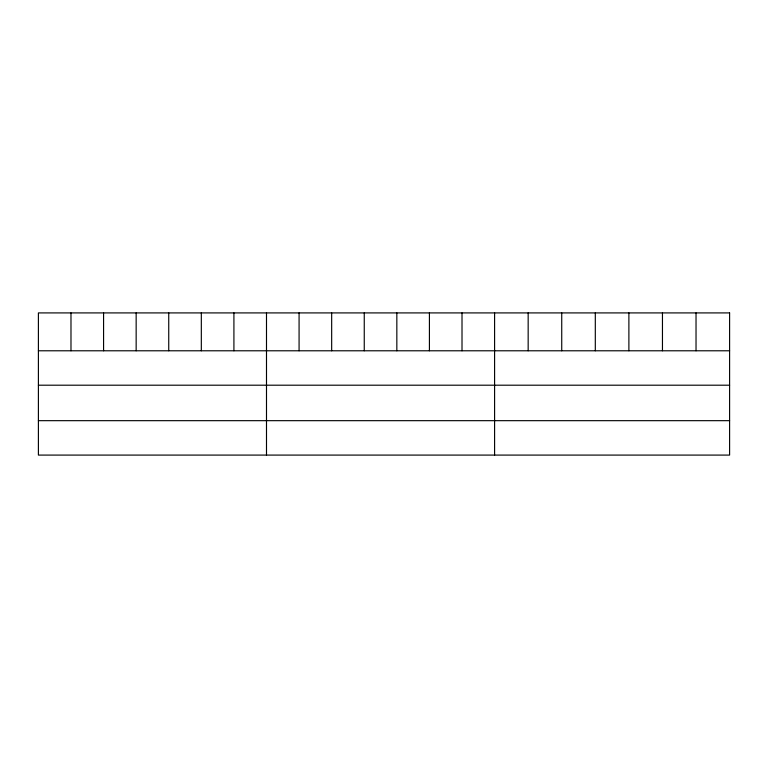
<?xml version="1.0" encoding="UTF-8"?>
<svg xmlns="http://www.w3.org/2000/svg" width="768" height="768" viewBox="0 0 768 768"><rect width="100%" height="100%" fill="white"/><g stroke="black" fill="none" stroke-linecap="round" stroke-linejoin="round"><path stroke-width="1.15" d="M38.4 350.784L729.6 350.784M38.4 385.2L729.6 385.2M38.4 420.672L729.6 420.672M696.029 312.912L696.029 350.784M662.458 312.912L662.458 350.784M628.886 312.912L628.886 350.784M595.306 312.912L595.306 350.784M561.734 312.912L561.734 350.784M528.163 312.912L528.163 350.784M494.592 312.912L494.592 455.088M462.01 312.912L462.01 350.784M429.418 312.912L429.418 350.784M396.835 312.912L396.835 350.784M364.253 312.912L364.253 350.784M331.67 312.912L331.67 350.784M299.078 312.912L299.078 350.784M266.496 312.912L266.496 455.088M233.914 312.912L233.914 350.784M201.322 312.912L201.322 350.784M168.739 312.912L168.739 350.784M136.157 312.912L136.157 350.784M103.574 312.912L103.574 350.784M70.982 312.912L70.982 350.784M729.6 312.912L38.4 312.912L38.4 455.088L729.6 455.088L729.6 312.912"/></g></svg>
